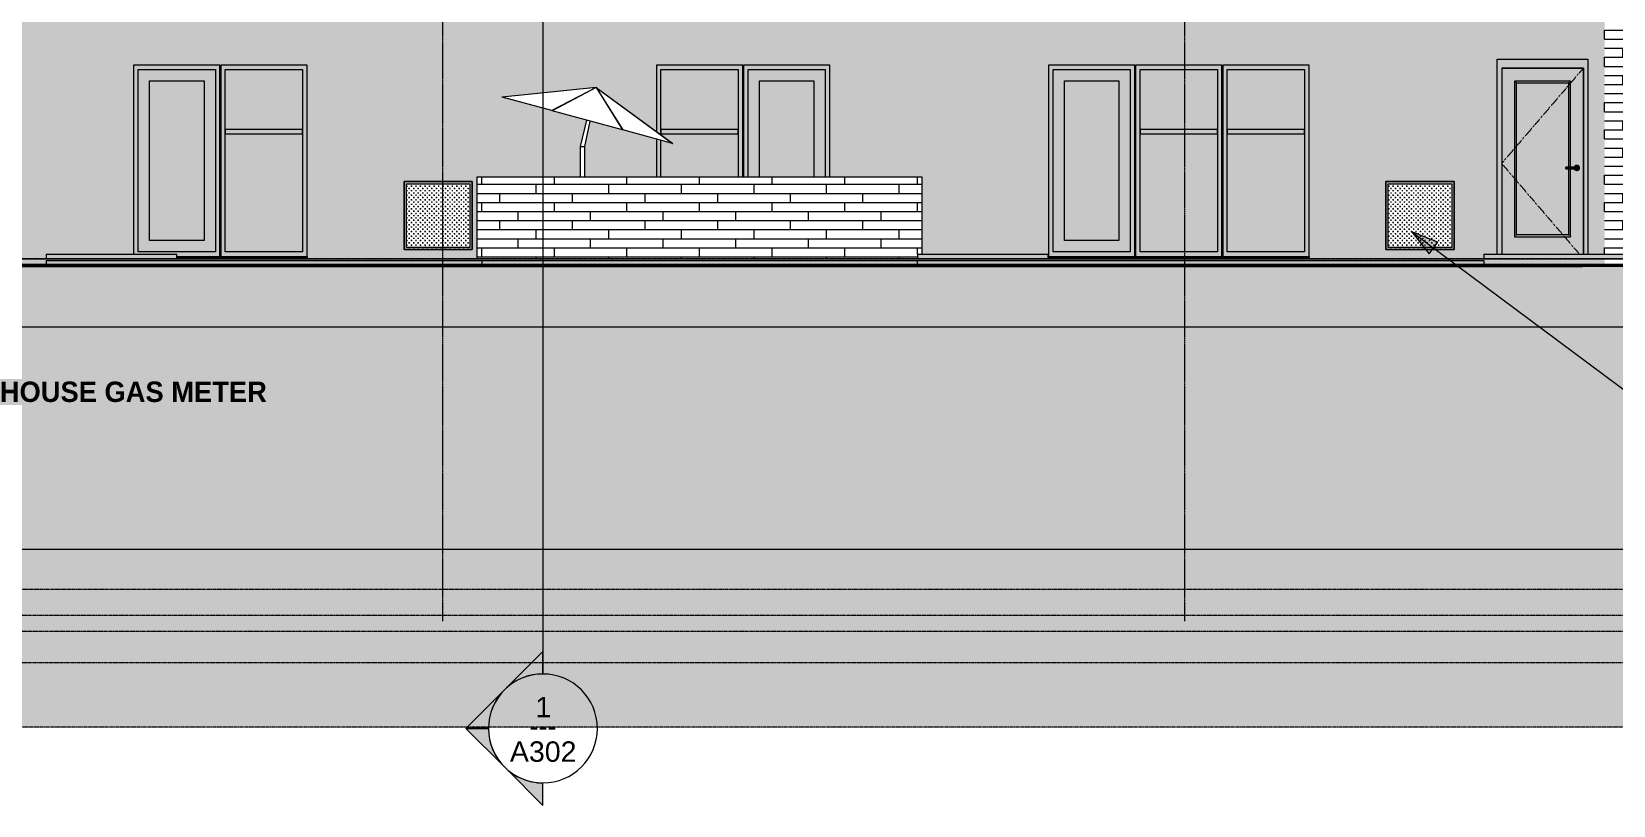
# Model space of a CAD drawing. Header units: inches. Extents: x -4179 to 1631, y -360 to 585.
# Drawn here: x -3335 to -2638, y -241 to 100 of the extents above; entities that cross this region are included whole.
import ezdxf

# ---------------------------------------------------------------- set-up
doc = ezdxf.new("R2010")
doc.units = ezdxf.units.IN
doc.header["$MEASUREMENT"] = 0
for name, pattern in [('Aligning Line 1_8_', [0.25, 0.125, -0.125]), ('Dash 1_16_', [0.125, 0.0625, -0.0625]), ('Grid Line 1_2_', [0.875, 0.5, -0.125, 0.125, -0.125])]:
    doc.linetypes.add(name, pattern=pattern)
for name, color, linetype, lineweight in [('0-1', 7, 'Continuous', 5), ('A-DOOR', 31, 'Continuous', 13), ('A-DOOR-1', 31, 'Continuous', 9), ('A-DOOR-2', 31, 'Dash 1_16_', 9), ('A-DOOR-FRAM', 31, 'Continuous', 9), ('A-DOOR-FRAM-1', 31, 'Continuous', 13), ('A-DOOR-GLAZ-1', 31, 'Continuous', 13), ('A-FLOR', 192, 'Continuous', 13), ('A-FLOR-4', 192, 'Continuous', 5), ('A-FLOR-LEVL-1', 51, 'Grid Line 1_2_', 9), ('A-GLAZ', 151, 'Continuous', 13), ('A-GLAZ-1', 251, 'Continuous', 9), ('A-WALL', 113, 'Continuous', 13), ('A-WALL-PATT-1', 251, 'Continuous', 9), ('C-TOPO', 7, 'Continuous', 9), ('C-TOPO-1', 250, 'Continuous', 50), ('G-ANNO-SYMB', 111, 'Aligning Line 1_8_', 9), ('G-ANNO-SYMB-1', 254, 'Aligning Line 1_8_', 9), ('G-ANNO-SYMB-2', 147, 'Aligning Line 1_8_', 9), ('G-ANNO-SYMB-3', 111, 'Continuous', 9), ('G-ANNO-TEXT', 231, 'Continuous', 9), ('G-IMPT', 8, 'Continuous', 9), ('L-SITE', 91, 'Continuous', 9), ('S-GRID-1', 1, 'Grid Line 1_2_', 9)]:
    doc.layers.add(name, color=color, linetype=linetype, lineweight=lineweight)
doc.styles.add('Arial', font='arial.ttf', dxfattribs={"height": 9})
doc.styles.add('Century Gothic', font='ufonts.com_century-gothic.ttf', dxfattribs={"height": 9})
doc.styles.add('Century Gothic_B', font='GOTHICB.TTF', dxfattribs={"height": 9})

# ---------------------------------------------------------------- blocks, each defined once
blk = doc.blocks.new('CTR - 2nd Phase_rvt-1-BUILDING ELEVATION - WEST')
at = {"layer": 'A-FLOR-LEVL-1'}
for p, q in [((-4168.71, 0), (-1814.21, 0)), ((-4168.71, -30), (-1814.21, -30)), ((-4168.71, -128), (-1814.21, -128))]:
    blk.add_line(p, q, dxfattribs=at)
at = {"layer": 'G-ANNO-SYMB-1'}
blk.add_line((-1910.9, -164.42), (-4072, -164.42), dxfattribs=at)
blk = doc.blocks.new('CTR  - Topography_rvt-1-BUILDING ELEVATION - WEST')
at = {"layer": 'C-TOPO'}
h = blk.add_hatch(dxfattribs=at)
h.set_pattern_fill('FP_6', color=256, style=0, pattern_type=2)
h.set_pattern_definition([(0, (-2936.56, 0), (24, 24), [24, -24]), (0, (-2936.56, 9), (24, 24), [24, -24]), (0, (-2936.56, 18), (24, 24), [24, -24]), (90, (-2933.56, 21), (-24, 24), [24, -24]), (90, (-2924.56, 21), (-24, 24), [24, -24]), (90, (-2915.56, 21), (-24, 24), [24, -24])])
h.paths.add_polyline_path([(-2594.4, -206.57), (-1910.9, -206.57), (-1910.9, -1.03), (-1969.99, -1.08), (-2012.2, -0.84), (-2067.07, -0.88), (-2096.62, -1.49), (-2586.24, -2.92), (-2642.24, -2.96), (-2653.78, -3), (-3639.93, -3), (-3847.12, -22.5), (-3898.72, -18.12), (-3985.01, -4.1), (-3985.01, -206.57), (-2605.28, -206.57)], flags=0)
for p, q in [((-2835.44, -3), (-3488.86, -3)), ((-2785.2, -3), (-2835.44, -3)), ((-2785.2, -3), (-2762.79, -3)), ((-2713.83, -3), (-2762.79, -3)), ((-2694.92, -3), (-2713.83, -3)), ((-2694.92, -3), (-2652, -3)), ((-2687.77, -3), (-2618.72, -2.72)), ((-2652, -3), (-2633.85, -2.92)), ((-2651.32, -3), (-2652, -3))]:
    blk.add_line(p, q, dxfattribs=at)
at = {"layer": 'C-TOPO-1'}
for p, q in [((-2835.44, -3), (-3488.86, -3)), ((-2785.2, -3), (-2835.44, -3)), ((-2762.79, -3), (-2785.2, -3)), ((-2713.83, -3), (-2762.79, -3)), ((-2694.92, -3), (-2713.83, -3)), ((-2652, -3), (-2694.92, -3)), ((-2633.85, -2.92), (-2652, -3))]:
    blk.add_line(p, q, dxfattribs=at)
blk = doc.blocks.new('CTR - 1st Phase - Common Walls_rvt-1-BUILDING ELEVATION - WEST')
at = {"layer": 'A-FLOR-LEVL-1'}
for p, q in [((-4168.71, 0), (-1814.21, 0)), ((-4168.71, -30), (-1814.21, -30)), ((-4168.71, -128), (-1814.21, -128))]:
    blk.add_line(p, q, dxfattribs=at)
at = {"layer": 'G-ANNO-SYMB-2'}
for p, q in [((-1910.9, 0), (-4072, 0)), ((-1910.96, -145.84), (-4071.96, -145.84)), ((-1910.9, -164.42), (-4072, -164.42))]:
    blk.add_line(p, q, dxfattribs=at)
blk = doc.blocks.new('CTR - 1st Phase -Stairs _ Elevators_rvt-1-BUILDING ELEVATION - WEST')
at = {"layer": 'A-FLOR-LEVL-1'}
for p, q in [((-4168.71, 0), (-1814.21, 0)), ((-4168.71, -30), (-1814.21, -30)), ((-4168.71, -128), (-1814.21, -128))]:
    blk.add_line(p, q, dxfattribs=at)
at = {"layer": 'G-ANNO-SYMB-2'}
blk.add_line((-1910.96, -206.49), (-4071.96, -206.49), dxfattribs=at)
blk = doc.blocks.new('Outdoor Table01 - 02ZUTB01_dwg-1294291-BUILDING ELEVATION - WEST')
at = {"layer": 'G-IMPT'}
for p, q in [((-3086.64, 75.5), (-3128.21, 71.29)), ((-3086.64, 75.5), (-3128.21, 71.29)), ((-3086.64, 75.5), (-3128.1, 71.26)), ((-3106.27, 65.31), (-3128.1, 71.26)), ((-3086.64, 75.5), (-3106.27, 65.31)), ((-3086.64, 75.5), (-3106.02, 65.24)), ((-3086.64, 75.5), (-3075.15, 56.82)), ((-3086.64, 75.5), (-3052.96, 50.77)), ((-3086.64, 75.5), (-3052.96, 50.77)), ((-3086.64, 75.5), (-3053.06, 50.8)), ((-3086.64, 75.5), (-3074.89, 56.75)), ((-3075.15, 56.82), (-3106.02, 65.24)), ((-3093.64, 49.5), (-3090.85, 61.1)), ((-3091.64, 49.5), (-3089.4, 60.7)), ((-3053.06, 50.8), (-3074.89, 56.75)), ((-3093.64, 36), (-3093.64, 49.5)), ((-3093.64, 49.5), (-3091.64, 49.5)), ((-3091.64, 36), (-3091.64, 49.5))]:
    blk.add_line(p, q, dxfattribs=at)
blk = doc.blocks.new('Outdoor Table01 - Outdoor Table01-1294297-BUILDING ELEVATION - WEST')
blk.add_blockref('Outdoor Table01 - 02ZUTB01_dwg-1294291-BUILDING ELEVATION - WEST', (0, 0))
blk = doc.blocks.new('Door-Passage-Single-Full_Lite - 1-1770590-BUILDING ELEVATION - WEST')
at = {"layer": 'A-DOOR'}
h = blk.add_hatch(color=256, dxfattribs=at)
h.paths.add_polyline_path([(-2687.62, 2), (-2651.62, 2), (-2651.62, 84), (-2687.62, 84), (-2687.62, 22.67)], flags=0)
h.paths.add_polyline_path([(-2681.94, 9.69), (-2681.9, 78.31), (-2657.31, 78.28), (-2657.31, 40.39), (-2655.58, 40.39), (-2655.5, 40.59), (-2655.31, 40.84), (-2655.07, 41.02), (-2654.78, 41.14), (-2654.48, 41.18), (-2654.17, 41.14), (-2653.78, 40.94), (-2653.64, 40.84), (-2653.46, 40.59), (-2653.34, 40.31), (-2653.3, 40), (-2653.34, 39.69), (-2653.46, 39.41), (-2653.78, 39.06), (-2653.89, 38.98), (-2654.17, 38.86), (-2654.48, 38.82), (-2654.78, 38.86), (-2655.07, 38.98), (-2655.31, 39.16), (-2655.5, 39.41), (-2655.61, 39.61), (-2657.31, 39.61), (-2657.35, 9.69), (-2681.94, 9.69)], flags=0)
for points in [[(-2681.94, 9.69), (-2681.86, 9.76), (-2681.9, 78.28), (-2681.94, 78.26), (-2681.94, 9.69)], [(-2657.39, 78.24), (-2657.37, 78.31), (-2681.9, 78.28), (-2681.86, 78.24), (-2657.62, 78.24)], [(-2681.77, 9.76), (-2657.39, 9.76), (-2657.39, 39.61), (-2657.9, 39.61), (-2657.9, 10.28), (-2681.35, 10.28), (-2681.35, 77.72), (-2657.9, 77.72), (-2657.9, 40.39), (-2657.39, 40.39), (-2657.39, 78.24), (-2681.86, 78.24), (-2681.86, 9.76)], [(-2681.15, 77.53), (-2658.07, 77.55), (-2657.95, 77.72), (-2681.35, 77.72), (-2681.16, 77.53)], [(-2681.35, 10.28), (-2681.15, 10.47), (-2681.18, 77.55), (-2681.35, 77.67), (-2681.35, 10.31)], [(-2657.62, 40), (-2655.17, 40), (-2655.18, 40.39), (-2659.3, 40.38), (-2659.3, 40), (-2657.9, 40)], [(-2659.3, 39.61), (-2655.17, 39.62), (-2655.19, 40), (-2659.3, 40), (-2659.3, 39.62)], [(-2681.94, 9.69), (-2657.35, 9.72), (-2657.39, 9.76), (-2681.9, 9.72), (-2681.94, 9.69)], [(-2657.9, 10.28), (-2658.1, 10.47), (-2681.18, 10.45), (-2681.3, 10.28), (-2657.95, 10.28)]]:
    blk.add_hatch(color=256, dxfattribs=at).paths.add_polyline_path(points, flags=0)
h = blk.add_hatch(color=256, dxfattribs=at)
h.paths.add_polyline_path([(-2657.9, 10.28), (-2657.93, 39.61), (-2658.1, 39.61), (-2658.07, 10.45), (-2657.95, 10.33)], flags=0)
h.paths.add_polyline_path([(-2658.06, 40.39), (-2657.9, 40.39), (-2657.9, 77.72), (-2658.1, 77.53), (-2658.07, 40.39)], flags=0)
h = blk.add_hatch(color=256, dxfattribs=at)
h.paths.add_polyline_path([(-2657.31, 9.69), (-2657.35, 39.61), (-2657.39, 39.61), (-2657.35, 9.72), (-2657.31, 9.69)], flags=0)
h.paths.add_polyline_path([(-2657.34, 40.39), (-2657.31, 40.39), (-2657.35, 78.28), (-2657.39, 78.24), (-2657.35, 40.39)], flags=0)
h = blk.add_hatch(color=256, dxfattribs=at)
h.paths.add_polyline_path([(-2654.48, 38.82), (-2654.17, 38.86), (-2653.78, 39.06), (-2653.64, 39.16), (-2653.46, 39.41), (-2653.34, 39.69), (-2653.3, 40), (-2653.34, 40.31), (-2653.46, 40.59), (-2653.78, 40.94), (-2653.89, 41.02), (-2654.17, 41.14), (-2654.48, 41.18), (-2654.78, 41.14), (-2655.11, 40.99), (-2655.31, 40.84), (-2655.5, 40.59), (-2655.57, 40.39), (-2655.1, 40.38), (-2654.83, 40.38), (-2654.48, 40.36), (-2654.28, 40.26), (-2654.23, 40.18), (-2654.24, 39.8), (-2654.41, 39.65), (-2654.59, 39.61), (-2654.92, 39.65), (-2655.36, 39.61), (-2655.58, 39.61), (-2655.5, 39.41), (-2655.26, 39.13), (-2655.07, 38.98), (-2654.78, 38.86)], flags=0)
h.paths.add_polyline_path([(-2655.17, 39.8), (-2655.11, 40), (-2655.17, 40.1), (-2655.17, 39.86)], flags=0)
h = blk.add_hatch(color=256, dxfattribs=at)
h.paths.add_polyline_path([(-2654.8, 40), (-2654.22, 40.02), (-2654.28, 40.26), (-2654.41, 40.35), (-2654.59, 40.39), (-2654.92, 40.35), (-2655.12, 40.34), (-2654.81, 40.01)], flags=0)
h.paths.add_polyline_path([(-2654.8, 40), (-2655.17, 40.34), (-2655.14, 40.1), (-2655.11, 40), (-2654.89, 40)], flags=0)
h = blk.add_hatch(color=256, dxfattribs=at)
h.paths.add_polyline_path([(-2655.17, 39.61), (-2654.83, 39.62), (-2654.48, 39.64), (-2654.28, 39.74), (-2654.23, 39.86), (-2654.25, 40), (-2654.81, 39.99), (-2655.16, 39.62)], flags=0)
h.paths.add_polyline_path([(-2655.17, 39.62), (-2654.8, 40), (-2655.11, 40), (-2655.17, 39.66)], flags=0)
at = {"layer": 'A-DOOR-FRAM-1'}
blk.add_hatch(color=256, dxfattribs=at).paths.add_polyline_path([(-2689.62, 2), (-2687.62, 2), (-2687.62, 84), (-2651.62, 84), (-2651.62, 2), (-2649.62, 2), (-2649.62, 88), (-2689.62, 88), (-2689.62, 4)], flags=0)
at = {"layer": 'A-DOOR-GLAZ-1'}
blk.add_hatch(color=256, dxfattribs=at).paths.add_polyline_path([(-2662.22, 10.47), (-2658.1, 10.47), (-2658.1, 39.61), (-2659.3, 39.62), (-2659.3, 40.39), (-2658.1, 40.39), (-2658.1, 77.53), (-2681.15, 77.53), (-2681.15, 10.47), (-2670.66, 10.47)], flags=0)
at = {"layer": 'A-DOOR'}
for p, q in [((-2681.94, 78.31), (-2681.94, 9.69)), ((-2657.31, 78.31), (-2681.94, 78.31)), ((-2681.15, 10.47), (-2681.15, 77.53)), ((-2681.15, 77.53), (-2658.1, 77.53)), ((-2658.1, 77.53), (-2658.1, 40.39)), ((-2657.31, 40.38), (-2657.31, 78.31)), ((-2658.1, 39.61), (-2658.1, 10.47)), ((-2657.31, 9.69), (-2657.31, 39.62)), ((-2681.94, 9.69), (-2657.31, 9.69)), ((-2658.1, 10.47), (-2681.15, 10.47))]:
    blk.add_line(p, q, dxfattribs=at)
for points, knots in [([(-2681.86, 78.24), (-2681.87, 78.24), (-2681.88, 78.25), (-2681.89, 78.27), (-2681.9, 78.27), (-2681.9, 78.28), (-2681.91, 78.29), (-2681.92, 78.29), (-2681.92, 78.3), (-2681.93, 78.3), (-2681.93, 78.31), (-2681.94, 78.31), (-2681.94, 78.31), (-2681.94, 78.31)], [0, 0, 0, 0, 0.166667, 0.25, 0.333333, 0.375, 0.416667, 0.5, 0.583333, 0.666667, 0.75, 0.833333, 1, 1, 1, 1]), ([(-2681.15, 77.53), (-2681.15, 77.53), (-2681.16, 77.53), (-2681.17, 77.54), (-2681.18, 77.55), (-2681.19, 77.57), (-2681.2, 77.58), (-2681.21, 77.59), (-2681.23, 77.6), (-2681.25, 77.62), (-2681.26, 77.64), (-2681.28, 77.65), (-2681.31, 77.68), (-2681.33, 77.71), (-2681.35, 77.72)], [0, 0, 0, 0, 0.166667, 0.25, 0.333333, 0.416667, 0.458333, 0.5, 0.583333, 0.666667, 0.708333, 0.75, 0.833333, 1, 1, 1, 1]), ([(-2657.9, 77.72), (-2657.92, 77.71), (-2657.94, 77.68), (-2657.98, 77.65), (-2658, 77.63), (-2658.01, 77.61), (-2658.02, 77.6), (-2658.04, 77.59), (-2658.05, 77.58), (-2658.06, 77.57), (-2658.07, 77.55), (-2658.08, 77.54), (-2658.09, 77.53), (-2658.1, 77.53), (-2658.1, 77.53)], [-1, -1, -1, -1, -0.833333, -0.75, -0.666667, -0.625, -0.583333, -0.5, -0.458333, -0.416667, -0.333333, -0.25, -0.166667, 0, 0, 0, 0]), ([(-2657.31, 78.31), (-2657.31, 78.31), (-2657.31, 78.31), (-2657.32, 78.31), (-2657.32, 78.3), (-2657.33, 78.3), (-2657.33, 78.29), (-2657.34, 78.29), (-2657.34, 78.28), (-2657.35, 78.27), (-2657.36, 78.27), (-2657.37, 78.25), (-2657.38, 78.24), (-2657.39, 78.24)], [-1, -1, -1, -1, -0.833333, -0.75, -0.666667, -0.583333, -0.5, -0.416667, -0.375, -0.333333, -0.25, -0.166667, 0, 0, 0, 0]), ([(-2681.86, 9.76), (-2681.87, 9.76), (-2681.88, 9.75), (-2681.89, 9.73), (-2681.9, 9.73), (-2681.9, 9.72), (-2681.91, 9.71), (-2681.92, 9.71), (-2681.92, 9.7), (-2681.93, 9.7), (-2681.93, 9.69), (-2681.94, 9.69), (-2681.94, 9.69), (-2681.94, 9.69)], [0, 0, 0, 0, 0.166667, 0.25, 0.333333, 0.375, 0.416667, 0.5, 0.583333, 0.666667, 0.75, 0.833333, 1, 1, 1, 1]), ([(-2681.15, 10.47), (-2681.15, 10.47), (-2681.16, 10.47), (-2681.17, 10.46), (-2681.18, 10.45), (-2681.19, 10.43), (-2681.2, 10.42), (-2681.21, 10.41), (-2681.23, 10.4), (-2681.25, 10.38), (-2681.26, 10.36), (-2681.28, 10.35), (-2681.31, 10.32), (-2681.33, 10.29), (-2681.35, 10.28)], [0, 0, 0, 0, 0.166667, 0.25, 0.333333, 0.416667, 0.458333, 0.5, 0.583333, 0.666667, 0.708333, 0.75, 0.833333, 1, 1, 1, 1]), ([(-2658.1, 10.47), (-2658.1, 10.47), (-2658.09, 10.47), (-2658.08, 10.46), (-2658.07, 10.45), (-2658.06, 10.43), (-2658.05, 10.42), (-2658.04, 10.41), (-2658.02, 10.4), (-2658, 10.38), (-2657.99, 10.36), (-2657.97, 10.35), (-2657.94, 10.32), (-2657.92, 10.29), (-2657.9, 10.28)], [0, 0, 0, 0, 0.166667, 0.25, 0.333333, 0.416667, 0.458333, 0.5, 0.583333, 0.666667, 0.708333, 0.75, 0.833333, 1, 1, 1, 1]), ([(-2657.39, 9.76), (-2657.38, 9.76), (-2657.37, 9.75), (-2657.36, 9.73), (-2657.35, 9.73), (-2657.34, 9.72), (-2657.34, 9.71), (-2657.33, 9.71), (-2657.33, 9.7), (-2657.32, 9.7), (-2657.32, 9.69), (-2657.31, 9.69), (-2657.31, 9.69), (-2657.31, 9.69)], [0, 0, 0, 0, 0.166667, 0.25, 0.333333, 0.375, 0.416667, 0.5, 0.583333, 0.666667, 0.75, 0.833333, 1, 1, 1, 1])]:
    blk.add_open_spline(points, degree=3, knots=knots, dxfattribs=at)
at = {"layer": 'A-DOOR-1'}
for p, q in [((-2651.62, 84), (-2687.62, 84)), ((-2687.62, 84), (-2687.62, 2)), ((-2651.62, 2), (-2651.62, 84)), ((-2655.17, 40.39), (-2659.3, 40.39)), ((-2659.3, 40), (-2659.3, 40.39)), ((-2659.3, 39.61), (-2659.3, 40)), ((-2659.3, 39.61), (-2655.17, 39.61))]:
    blk.add_line(p, q, dxfattribs=at)
at = {"layer": 'A-DOOR-1', "flags": 128}
for points in [[(-2654.58, 40.39), (-2654.58, 40.39), (-2654.58, 40.39), (-2654.58, 40.39), (-2654.59, 40.39), (-2654.59, 40.39), (-2654.59, 40.39), (-2654.6, 40.39), (-2654.61, 40.39), (-2654.62, 40.39), (-2654.62, 40.39), (-2654.63, 40.39), (-2654.64, 40.39), (-2654.66, 40.39), (-2654.67, 40.39), (-2654.68, 40.39), (-2654.69, 40.39), (-2654.71, 40.39), (-2654.72, 40.39), (-2654.74, 40.39), (-2654.76, 40.39), (-2654.77, 40.39), (-2654.79, 40.39), (-2654.81, 40.39), (-2654.83, 40.39), (-2654.85, 40.39), (-2654.87, 40.39), (-2654.89, 40.39), (-2654.91, 40.39), (-2654.93, 40.39), (-2654.95, 40.39), (-2654.98, 40.39), (-2655, 40.39), (-2655.02, 40.39), (-2655.04, 40.39), (-2655.07, 40.39), (-2655.09, 40.39), (-2655.11, 40.39), (-2655.14, 40.39), (-2655.16, 40.39), (-2655.17, 40.39)], [(-2655.17, 39.61), (-2655.14, 39.61), (-2655.12, 39.61), (-2655.1, 39.61), (-2655.07, 39.61), (-2655.05, 39.61), (-2655.03, 39.61), (-2655, 39.61), (-2654.98, 39.61), (-2654.96, 39.61), (-2654.94, 39.61), (-2654.92, 39.61), (-2654.9, 39.61), (-2654.87, 39.61), (-2654.85, 39.61), (-2654.83, 39.61), (-2654.82, 39.61), (-2654.8, 39.61), (-2654.78, 39.61), (-2654.76, 39.61), (-2654.74, 39.61), (-2654.73, 39.61), (-2654.71, 39.61), (-2654.7, 39.61), (-2654.68, 39.61), (-2654.67, 39.61), (-2654.66, 39.61), (-2654.65, 39.61), (-2654.64, 39.61), (-2654.63, 39.61), (-2654.62, 39.61), (-2654.61, 39.61), (-2654.6, 39.61), (-2654.6, 39.61), (-2654.59, 39.61), (-2654.59, 39.61), (-2654.58, 39.61), (-2654.58, 39.61), (-2654.58, 39.61), (-2654.58, 39.61)]]:
    blk.add_lwpolyline(points, dxfattribs=at)
at = {"layer": 'A-DOOR-1'}
for centre, radius, start, end in [((-2654.48, 40), 1.18, 360, 160.36566), ((-2654.48, 40), 1.18, 199.56325, 360), ((-2654.58, 40), 0.394, 75, 90), ((-2654.58, 40), 0.394, 270, 285), ((-2654.58, 40), 0.394, 0, 30), ((-2654.58, 40), 0.394, 330, 0)]:
    blk.add_arc(centre, radius, start, end, dxfattribs=at)
at = {"layer": 'A-DOOR-2'}
for p, q in [((-2651.62, 84), (-2687.62, 42)), ((-2687.62, 42), (-2653.34, 2))]:
    blk.add_line(p, q, dxfattribs=at)
at = {"layer": 'A-DOOR-FRAM'}
for p, q in [((-2687.62, 84), (-2687.62, 2)), ((-2687.62, 84), (-2651.62, 84)), ((-2651.62, 84), (-2651.62, 2))]:
    blk.add_line(p, q, dxfattribs=at)
blk = doc.blocks.new('_THE_ WINDOW _ DOOR - Door - 1st Floor-2113385-BUILDING ELEVATION - WEST')
at = {"layer": 'A-GLAZ'}
h = blk.add_hatch(color=256, dxfattribs=at)
h.paths.add_polyline_path([(-3254.51, 1), (-3252.51, 1), (-3252.51, 85.37), (-3290.54, 85.37), (-3290.51, 2), (-3271.52, 2), (-3271.52, 1), (-3259.51, 1)], flags=0)
h.paths.add_polyline_path([(-3288.54, 3), (-3288.54, 83.37), (-3254.51, 83.37), (-3254.51, 3), (-3287.11, 3)], flags=0)
h = blk.add_hatch(color=256, dxfattribs=at)
h.paths.add_polyline_path([(-3261.59, 3), (-3254.51, 3), (-3254.51, 83.37), (-3288.54, 83.37), (-3288.54, 3), (-3262.8, 3)], flags=0)
h.paths.add_polyline_path([(-3259.51, 8), (-3283.54, 8), (-3283.54, 78.37), (-3259.51, 78.37), (-3259.51, 22.67)], flags=0)
for points in [[(-3261.59, 8), (-3259.51, 8), (-3259.51, 78.37), (-3283.54, 78.37), (-3283.54, 8)], [(-3261.59, 0.5), (-3252.51, 0.5), (-3252.51, 1), (-3271.52, 0.98), (-3271.52, 0.5)]]:
    blk.add_hatch(color=256, dxfattribs=at).paths.add_polyline_path(points, flags=0)
for p, q in [((-3252.51, 85.37), (-3290.54, 85.37)), ((-3290.54, 85.37), (-3290.54, 2)), ((-3252.51, 1), (-3252.51, 85.37)), ((-3288.54, 3), (-3288.54, 83.37)), ((-3288.54, 83.37), (-3254.51, 83.37)), ((-3283.54, 8), (-3283.54, 78.37)), ((-3283.54, 78.37), (-3259.51, 78.37)), ((-3259.51, 78.37), (-3259.51, 8)), ((-3254.51, 83.37), (-3254.51, 3)), ((-3259.51, 8), (-3283.54, 8)), ((-3254.51, 3), (-3288.54, 3)), ((-3271.52, 1), (-3252.51, 1)), ((-3271.52, 0.5), (-3252.51, 0.5)), ((-3252.51, 0.5), (-3252.51, 1))]:
    blk.add_line(p, q, dxfattribs=at)
blk = doc.blocks.new('_THE_ WINDOW _ DOOR - Door - 1st Floor-2113397-BUILDING ELEVATION - WEST')
at = {"layer": 'A-GLAZ'}
for points in [[(-3019.74, 36), (-3019.74, 83.37), (-2985.71, 83.37), (-2985.71, 36), (-2983.71, 36), (-2983.71, 85.37), (-3021.74, 85.37), (-3021.74, 36), (-3020.89, 36)], [(-2990.71, 36), (-2985.71, 36), (-2985.71, 83.37), (-3019.74, 83.37), (-3019.74, 36), (-3014.74, 36), (-3014.74, 78.37), (-2990.71, 78.37), (-2990.71, 68.52)], [(-2990.71, 36), (-2990.71, 78.37), (-3014.74, 78.37), (-3014.74, 36), (-2991.45, 36)]]:
    blk.add_hatch(color=256, dxfattribs=at).paths.add_polyline_path(points, flags=0)
for p, q in [((-3021.74, 85.37), (-3021.74, 36)), ((-2983.71, 85.37), (-3021.74, 85.37)), ((-2983.71, 36), (-2983.71, 85.37)), ((-3019.74, 83.37), (-2985.71, 83.37)), ((-3019.74, 36), (-3019.74, 83.37)), ((-3014.74, 78.37), (-2990.71, 78.37)), ((-3014.74, 36), (-3014.74, 78.37)), ((-2990.71, 78.37), (-2990.71, 36)), ((-2985.71, 83.37), (-2985.71, 36))]:
    blk.add_line(p, q, dxfattribs=at)
blk = doc.blocks.new('_THE_ WINDOW _ DOOR - Window - 1st Floor-V3-BUILDING ELEVATION - WEST')
at = {"layer": 'A-GLAZ'}
h = blk.add_hatch(color=256, dxfattribs=at)
h.paths.add_polyline_path([(-3022.96, 36), (-3022.11, 36), (-3022.11, 85.37), (-3060.14, 85.37), (-3060.14, 56), (-3058.14, 54.53), (-3058.14, 83.37), (-3024.11, 83.37), (-3024.11, 36)], flags=0)
h.paths.add_polyline_path([(-3059.29, 36), (-3058.14, 36), (-3058.14, 52.18), (-3060.14, 52.72), (-3060.14, 36)], flags=0)
h = blk.add_hatch(color=256, dxfattribs=at)
h.paths.add_polyline_path([(-3053.06, 36), (-3024.11, 36), (-3024.11, 55), (-3058.14, 55), (-3058.14, 54.53), (-3053.06, 50.8), (-3058.14, 52.18), (-3058.14, 36)], flags=0)
h.paths.add_polyline_path([(-3053.06, 57), (-3024.11, 57), (-3024.11, 83.37), (-3058.14, 83.37), (-3058.14, 57)], flags=0)
blk.add_hatch(color=256, dxfattribs=at).paths.add_polyline_path([(-3024.11, 55), (-3024.11, 57), (-3058.14, 57), (-3058.14, 55), (-3052.49, 55)], flags=0)
for p, q in [((-3060.14, 85.37), (-3060.14, 56)), ((-3022.11, 85.37), (-3060.14, 85.37)), ((-3022.11, 36), (-3022.11, 85.37)), ((-3058.14, 83.37), (-3024.11, 83.37)), ((-3058.14, 54.53), (-3058.14, 83.37)), ((-3024.11, 83.37), (-3024.11, 36)), ((-3024.11, 57), (-3058.14, 57)), ((-3058.14, 57), (-3058.14, 55)), ((-3024.11, 55), (-3024.11, 57)), ((-3060.14, 52.72), (-3060.14, 36)), ((-3058.14, 55), (-3024.11, 55)), ((-3058.14, 36), (-3058.14, 52.18))]:
    blk.add_line(p, q, dxfattribs=at)
blk = doc.blocks.new('_THE_ WINDOW _ DOOR - Window - 1st Floor-2113384-BUILDING ELEVATION - WEST')
at = {"layer": 'A-GLAZ'}
h = blk.add_hatch(color=256, dxfattribs=at)
h.paths.add_polyline_path([(-3396.66, 1), (-3367.4, 1), (-3367.4, 85.37), (-3405.42, 85.37), (-3405.42, 1), (-3403.42, 1)], flags=0)
h.paths.add_polyline_path([(-3369.4, 3), (-3403.42, 3), (-3403.42, 83.37), (-3369.4, 83.37), (-3369.4, 22.67)], flags=0)
h = blk.add_hatch(color=256, dxfattribs=at)
h.paths.add_polyline_path([(-3396.66, 3), (-3369.4, 3), (-3369.4, 55), (-3403.42, 55), (-3403.42, 3)], flags=0)
h.paths.add_polyline_path([(-3395.77, 57), (-3369.4, 57), (-3369.4, 83.37), (-3403.42, 83.37), (-3403.42, 57), (-3396.66, 57)], flags=0)
for points in [[(-3396.66, 55), (-3369.4, 55), (-3369.4, 57), (-3403.42, 57), (-3403.42, 55)], [(-3367.4, 0.5), (-3367.4, 1), (-3405.42, 1), (-3405.42, 0.5), (-3369.4, 0.5)]]:
    blk.add_hatch(color=256, dxfattribs=at).paths.add_polyline_path(points, flags=0)
for p, q in [((-3405.42, 85.37), (-3405.42, 1)), ((-3367.4, 85.37), (-3405.42, 85.37)), ((-3367.4, 1), (-3367.4, 85.37)), ((-3403.42, 83.37), (-3369.4, 83.37)), ((-3403.42, 3), (-3403.42, 83.37)), ((-3369.4, 83.37), (-3369.4, 3)), ((-3369.4, 57), (-3403.42, 57)), ((-3403.42, 57), (-3403.42, 55)), ((-3369.4, 55), (-3369.4, 57)), ((-3403.42, 55), (-3369.4, 55)), ((-3405.42, 1), (-3367.4, 1)), ((-3405.42, 1), (-3405.42, 0.5)), ((-3405.42, 0.5), (-3367.4, 0.5)), ((-3369.4, 3), (-3403.42, 3)), ((-3367.4, 0.5), (-3367.4, 1))]:
    blk.add_line(p, q, dxfattribs=at)
blk = doc.blocks.new('_THE_ WINDOW _ DOOR - Door - 1st Floor-V17-BUILDING ELEVATION - WEST')
at = {"layer": 'A-GLAZ'}
h = blk.add_hatch(color=256, dxfattribs=at)
h.paths.add_polyline_path([(-2856.38, 1), (-2849.31, 1), (-2849.31, 85.37), (-2887.34, 85.37), (-2887.34, 1), (-2870.99, 1)], flags=0)
h.paths.add_polyline_path([(-2856.38, 3), (-2885.34, 3), (-2885.34, 83.37), (-2851.31, 83.37), (-2851.31, 3), (-2856.31, 3)], flags=0)
h = blk.add_hatch(color=256, dxfattribs=at)
h.paths.add_polyline_path([(-2859.6, 3), (-2851.31, 3), (-2851.31, 83.37), (-2885.34, 83.37), (-2885.34, 3), (-2880.34, 3)], flags=0)
h.paths.add_polyline_path([(-2880.34, 8), (-2880.34, 78.37), (-2856.31, 78.37), (-2856.31, 8), (-2856.38, 8)], flags=0)
for points in [[(-2856.38, 8), (-2856.31, 8), (-2856.31, 78.37), (-2880.34, 78.37), (-2880.34, 8)], [(-2856.38, 0.5), (-2849.31, 0.5), (-2849.31, 1), (-2887.34, 1), (-2887.34, 0.5), (-2880.34, 0.5)]]:
    blk.add_hatch(color=256, dxfattribs=at).paths.add_polyline_path(points, flags=0)
for p, q in [((-2849.31, 85.37), (-2887.34, 85.37)), ((-2887.34, 85.37), (-2887.34, 1)), ((-2849.31, 1), (-2849.31, 85.37)), ((-2885.34, 3), (-2885.34, 83.37)), ((-2885.34, 83.37), (-2851.31, 83.37)), ((-2880.34, 8), (-2880.34, 78.37)), ((-2880.34, 78.37), (-2856.31, 78.37)), ((-2856.31, 78.37), (-2856.31, 8)), ((-2851.31, 83.37), (-2851.31, 3)), ((-2856.31, 8), (-2880.34, 8)), ((-2887.34, 1), (-2849.31, 1)), ((-2887.34, 1), (-2887.34, 0.5)), ((-2887.34, 0.5), (-2849.31, 0.5)), ((-2851.31, 3), (-2885.34, 3)), ((-2849.31, 0.5), (-2849.31, 1))]:
    blk.add_line(p, q, dxfattribs=at)
blk = doc.blocks.new('_THE_ WINDOW _ DOOR - Window - 1st Floor-2113386-BUILDING ELEVATION - WEST')
at = {"layer": 'A-GLAZ'}
h = blk.add_hatch(color=256, dxfattribs=at)
h.paths.add_polyline_path([(-2848.94, 1), (-2810.91, 1), (-2810.91, 85.37), (-2848.94, 85.37), (-2848.94, 1.58)], flags=0)
h.paths.add_polyline_path([(-2846.94, 3), (-2846.94, 83.37), (-2812.91, 83.37), (-2812.91, 3), (-2822.61, 3)], flags=0)
h = blk.add_hatch(color=256, dxfattribs=at)
h.paths.add_polyline_path([(-2822.61, 3), (-2812.91, 3), (-2812.91, 55), (-2846.94, 55), (-2846.94, 3)], flags=0)
h.paths.add_polyline_path([(-2839.29, 57), (-2812.91, 57), (-2812.91, 83.37), (-2846.94, 83.37), (-2846.94, 57)], flags=0)
for points in [[(-2812.91, 55), (-2812.91, 57), (-2846.94, 57), (-2846.94, 55), (-2818.56, 55)], [(-2812.91, 0.5), (-2810.91, 0.5), (-2810.91, 1), (-2848.94, 1), (-2848.94, 0.5), (-2822.61, 0.5)]]:
    blk.add_hatch(color=256, dxfattribs=at).paths.add_polyline_path(points, flags=0)
for p, q in [((-2810.91, 85.37), (-2848.94, 85.37)), ((-2848.94, 85.37), (-2848.94, 1)), ((-2810.91, 1), (-2810.91, 85.37)), ((-2846.94, 3), (-2846.94, 83.37)), ((-2846.94, 83.37), (-2812.91, 83.37)), ((-2812.91, 83.37), (-2812.91, 3)), ((-2846.94, 57), (-2846.94, 55)), ((-2812.91, 57), (-2846.94, 57)), ((-2812.91, 55), (-2812.91, 57)), ((-2846.94, 55), (-2812.91, 55)), ((-2848.94, 1), (-2810.91, 1)), ((-2848.94, 1), (-2848.94, 0.5)), ((-2848.94, 0.5), (-2810.91, 0.5)), ((-2812.91, 3), (-2846.94, 3)), ((-2810.91, 0.5), (-2810.91, 1))]:
    blk.add_line(p, q, dxfattribs=at)
blk = doc.blocks.new('089100 - Louvers - Magic-Pak - 089100 - Louvers - Magic-Pak-2121265-BUILDING ELEVATION - WEST')
at = {"layer": 'A-GLAZ'}
h = blk.add_hatch(color=256, dxfattribs=at)
h.paths.add_polyline_path([(-3170.32, 4), (-3141.32, 4), (-3141.32, 34), (-3171.32, 34), (-3171.32, 4)], flags=0)
h.paths.add_polyline_path([(-3160.28, 5), (-3170.32, 5), (-3170.32, 33), (-3142.32, 33), (-3142.32, 5)], flags=0)
at = {"layer": 'A-GLAZ-1'}
h = blk.add_hatch(dxfattribs=at)
h.set_pattern_fill('FP_37', color=256, style=0, pattern_type=2)
h.set_pattern_definition([(0, (-3156.324, 0), (1, 1), [0.5, -1.5]), (90, (-3156.074, -0.25), (-1, 1), [0.5, -1.5])])
h.paths.add_polyline_path([(-3142.32, 5), (-3142.32, 33), (-3170.32, 33), (-3170.32, 5), (-3160.28, 5)], flags=0)
at = {"layer": 'A-GLAZ'}
for p, q in [((-3141.32, 34), (-3171.32, 34)), ((-3171.32, 34), (-3171.32, 4)), ((-3170.32, 5), (-3170.32, 33)), ((-3170.32, 33), (-3142.32, 33)), ((-3142.32, 33), (-3142.32, 5)), ((-3141.32, 4), (-3141.32, 34)), ((-3171.32, 4), (-3141.32, 4)), ((-3142.32, 5), (-3170.32, 5))]:
    blk.add_line(p, q, dxfattribs=at)
blk = doc.blocks.new('089100 - Louvers - Magic-Pak - 089100 - Louvers - Magic-Pak-V22-BUILDING ELEVATION - WEST')
at = {"layer": 'A-GLAZ'}
h = blk.add_hatch(color=256, dxfattribs=at)
h.paths.add_polyline_path([(-2708.62, 4), (-2708.62, 34), (-2738.62, 34), (-2738.62, 4), (-2709.62, 4)], flags=0)
h.paths.add_polyline_path([(-2709.62, 5), (-2737.62, 5), (-2737.62, 33), (-2709.62, 33), (-2709.62, 22.67)], flags=0)
at = {"layer": 'A-GLAZ-1'}
h = blk.add_hatch(dxfattribs=at)
h.set_pattern_fill('FP_38', color=256, style=0, pattern_type=2)
h.set_pattern_definition([(0, (-2723.625, 0), (1, 1), [0.5, -1.5]), (90, (-2723.375, -0.25), (-1, 1), [0.5, -1.5])])
h.paths.add_polyline_path([(-2721.31, 5), (-2709.62, 5), (-2709.62, 33), (-2737.62, 33), (-2737.62, 5)], flags=0)
at = {"layer": 'A-GLAZ'}
for p, q in [((-2738.62, 34), (-2738.62, 4)), ((-2708.62, 34), (-2738.62, 34)), ((-2737.62, 33), (-2709.62, 33)), ((-2737.62, 5), (-2737.62, 33)), ((-2709.62, 33), (-2709.62, 5)), ((-2708.62, 4), (-2708.62, 34)), ((-2738.62, 4), (-2708.62, 4)), ((-2709.62, 5), (-2737.62, 5))]:
    blk.add_line(p, q, dxfattribs=at)
blk = doc.blocks.new('Section - Section Head - Filled-22785-BUILDING ELEVATION - WEST')
at = {"layer": 'G-ANNO-SYMB-3'}
h = blk.add_hatch(color=256, dxfattribs=at)
edge = h.paths.add_edge_path(flags=0)
edge.add_line((-2563.93, -42.87), (-2547.82, -26.77))
edge.add_line((-2547.82, -26.77), (-2547.82, -36.68))
edge.add_arc((-2547.82, -60.71), 24.03, 90, 132.0784)
h = blk.add_hatch(color=256, dxfattribs=at)
edge = h.paths.add_edge_path(flags=0)
edge.add_arc((-2547.82, -60.71), 24, 135, 180)
edge.add_line((-2571.82, -60.71), (-2581.76, -60.71))
edge.add_line((-2581.76, -60.71), (-2564.79, -43.74))
h = blk.add_hatch(color=256, dxfattribs=at)
edge = h.paths.add_edge_path(flags=0)
edge.add_line((-2564.79, -77.68), (-2581.76, -60.71))
edge.add_line((-2581.76, -60.71), (-2571.82, -60.71))
edge.add_arc((-2547.82, -60.71), 24, 180, 225)
h = blk.add_hatch(color=256, dxfattribs=at)
edge = h.paths.add_edge_path(flags=0)
edge.add_arc((-2547.82, -60.71), 24.03, 227.9216, 270)
edge.add_line((-2547.82, -84.74), (-2547.82, -94.65))
edge.add_line((-2547.82, -94.65), (-2563.93, -78.54))
for p, q in [((-2547.82, -26.77), (-2563.93, -42.87)), ((-2547.82, -36.68), (-2547.82, -26.77)), ((-2564.79, -43.74), (-2581.76, -60.71)), ((-2571.82, -60.71), (-2581.76, -60.71)), ((-2581.76, -60.71), (-2564.79, -77.68)), ((-2581.76, -60.71), (-2571.82, -60.71)), ((-2563.93, -78.54), (-2547.82, -94.65)), ((-2547.82, -94.65), (-2547.82, -84.74))]:
    blk.add_line(p, q, dxfattribs=at)
for centre, radius, start, end in [((-2547.82, -60.74), 24, 90, 270), ((-2547.82, -60.71), 24.03, 90, 132.0784), ((-2547.82, -60.74), 24, 270, 90), ((-2547.82, -60.71), 24, 135, 180), ((-2547.82, -60.71), 24, 180, 225), ((-2547.82, -60.71), 24.03, 227.9216, 270)]:
    blk.add_arc(centre, radius, start, end, dxfattribs=at)

msp = doc.modelspace()

# ---------------------------------------------------------------- hatches: boundary and pattern name
at = {"layer": 'A-FLOR-4'}
for points in [[(-3329.1237, 0), (-3271.5237, 0), (-3271.5237, 2), (-3329.1237, 2), (-3329.1237, 0.1534)], [(-2945.1237, 0), (-2887.5237, 0), (-2887.5237, 2), (-2945.1237, 2), (-2945.1237, 1)], [(-3160.2847, -3), (-3137.1237, -3), (-3137.1237, -0.75), (-3329.1237, -0.75), (-3329.121, -3), (-3194.052, -3)], [(-2945.1237, -3), (-2945.1237, -0.75), (-3137.1237, -0.75), (-3137.1237, -3), (-2957.6812, -3)], [(-2695.5237, -3), (-2695.5237, -0.75), (-2945.1237, -0.75), (-2945.1237, -3), (-2695.985, -3)]]:
    msp.add_hatch(color=256, dxfattribs=at).paths.add_polyline_path(points, flags=0)
h = msp.add_hatch(color=256, dxfattribs=at)
h.paths.add_polyline_path([(-2620.0087, 0), (-2618.7237, 0), (-2618.7237, 2), (-2695.5237, 2), (-2695.5237, 0), (-2626.1084, 0)], flags=0)
h.paths.add_polyline_path([(-2451.1725, 0), (-2442.5987, 0), (-2442.5987, 2), (-2501.4737, 2), (-2501.4737, 0), (-2465.1237, 0)], flags=0)
h.paths.add_polyline_path([(-2504.4737, 0), (-2504.4737, 2), (-2569.4737, 2), (-2569.4737, 0), (-2518.707, 0)], flags=0)
h.paths.add_polyline_path([(-2572.4737, 0), (-2572.4737, 2), (-2614.4737, 2), (-2614.4737, 0), (-2586.2415, 0)], flags=0)
at = {"layer": 'A-WALL-PATT-1'}
h = msp.add_hatch(dxfattribs=at)
h.set_pattern_fill('FP_42', color=256, style=0, pattern_type=2)
h.set_pattern_definition([(0, (-2642.236, 0.8), (0, 4), []), (90, (-2642.236, 0.8), (-8, 8), [4, -28]), (90, (-2626.236, 4.8), (-8, 8), [4, -28])])
h.paths.add_polyline_path([(-2642.2362, -2.8176), (-2618.7237, -2.7234), (-2618.7237, 0), (-2642.2362, 0), (-2642.2362, -2.7234)], flags=0)
h.paths.add_polyline_path([(-2618.7237, 2), (-2618.7237, 85.375), (-2522.7237, 85.375), (-2522.7237, 230), (-2637.9237, 230), (-2637.9237, 109.75), (-2638.6737, 109.75), (-2638.6737, 108.375), (-2642.2362, 108.375), (-2642.2362, 2), (-2620.0087, 2)], flags=0)
h = msp.add_hatch(dxfattribs=at)
h.set_pattern_fill('FP_9', color=256, style=0, pattern_type=2)
h.set_pattern_definition([(0, (-3826.511, -29.2), (0, 4), []), (90, (-3826.511, -29.2), (-8, 8), [4, -28]), (90, (-3810.511, -25.2), (-8, 8), [4, -28])])
h.paths.add_polyline_path([(-3653.4809, -4.2749), (-3639.932, -3), (-3627.7729, -3), (-3627.7046, -2.5659), (-3606.6796, -2.7798), (-3584.0229, -3), (-3458.5213, -3), (-3458.485, 29.67), (-3458.4872, 29.719), (-3459.5213, 29.7559), (-3459.5213, 31.6337), (-3429.0225, 31.5996), (-3429.0225, 29.7677), (-3430.118, 29.7292), (-3430.0504, 29.7002), (-3430.0504, 29.6616), (-3430.0225, 29.6337), (-3430.0225, -3), (-3329.1237, -3), (-3329.121, -0.75), (-2695.5237, -0.75), (-2695.5237, -3), (-2678.0788, -2.9612), (-2642.2362, -2.8176), (-2642.2362, 0), (-2695.5237, 0.0356), (-2695.5237, 2), (-2689.6245, 2), (-2689.6245, 88), (-2649.6245, 88), (-2649.6245, 2), (-2642.2362, 2), (-2642.2362, 108.375), (-3822.1987, 108.375), (-3822.1987, -4.2749), (-3666.7935, -4.2749)], flags=0)
h.paths.add_polyline_path([(-3447.3063, -3), (-3432.0225, -3), (-3432.0225, 29.6337), (-3434.5225, 29.6337), (-3434.5225, 27.6337), (-3434.0225, 27.6337), (-3434.0225, 26.6337), (-3433.6475, 26.6337), (-3433.6816, 25.6337), (-3434.6475, 25.6337), (-3434.6475, 21.994), (-3434.3965, 21.6836), (-3434.187, 21.2211), (-3434.0988, 20.6913), (-3433.7069, 14.6913), (-3433.7458, 14.237), (-3433.8866, 13.8032), (-3434.122, 13.4126), (-3434.4398, 13.0855), (-3434.8234, 12.839), (-3435.253, 12.6857), (-3435.706, 12.6337), (-3440.339, 12.6337), (-3440.7921, 12.6857), (-3441.2216, 12.839), (-3441.6052, 13.0855), (-3441.923, 13.4126), (-3442.1584, 13.8032), (-3442.2992, 14.237), (-3442.3382, 14.6913), (-3442.0739, 20.7208), (-3441.9982, 21.1976), (-3441.7919, 21.6668), (-3441.3799, 22.1378), (-3441.3975, 22.1378), (-3441.3975, 25.6337), (-3442.3975, 25.6337), (-3442.3634, 26.6337), (-3442.0225, 26.6337), (-3441.9884, 27.6337), (-3441.5225, 27.6337), (-3441.5225, 29.6337), (-3447.0213, 29.6337), (-3447.0213, 27.6337), (-3446.5213, 27.6337), (-3446.5213, 26.6337), (-3446.1463, 26.6337), (-3446.1803, 25.6337), (-3447.1463, 25.6337), (-3447.1463, 21.994), (-3446.8953, 21.6836), (-3446.6858, 21.2211), (-3446.5975, 20.6913), (-3446.2056, 14.6913), (-3446.2445, 14.237), (-3446.3854, 13.8032), (-3446.6208, 13.4126), (-3446.9386, 13.0855), (-3447.3222, 12.839), (-3447.7517, 12.6857), (-3448.2048, 12.6337), (-3452.8377, 12.6337), (-3453.2908, 12.6857), (-3453.7203, 12.839), (-3454.1039, 13.0855), (-3454.4217, 13.4126), (-3454.6572, 13.8032), (-3454.798, 14.237), (-3454.8369, 14.6913), (-3454.5726, 20.7208), (-3454.497, 21.1976), (-3454.2906, 21.6668), (-3453.8787, 22.1378), (-3453.8963, 22.1378), (-3453.8963, 25.6337), (-3454.8963, 25.6337), (-3454.8622, 26.6337), (-3454.5213, 26.6337), (-3454.4872, 27.6337), (-3454.0213, 27.6337), (-3454.0213, 29.6337), (-3456.5213, 29.6337), (-3456.5213, -3), (-3455.7482, -3)], flags=0)
h.paths.add_polyline_path([(-3109.6338, 0), (-3139.2487, 0), (-3139.2487, 36), (-3093.6376, 36), (-3093.6376, 49.5), (-3090.8531, 61.1018), (-3106.0206, 65.2384), (-3086.6376, 75.5), (-3060.1362, 55.9997), (-3060.1362, 85.375), (-3022.1112, 85.3477), (-3022.1112, 36), (-3021.7362, 36), (-3021.7362, 85.375), (-2983.7112, 85.375), (-2983.7112, 36), (-2942.9987, 36), (-2942.9987, 2), (-2887.5237, 2), (-2887.5237, 0), (-3104.7672, 0)], flags=0)
h.paths.add_polyline_path([(-3329.1237, 0), (-3329.121, 2), (-3290.5362, 2), (-3290.5362, 85.375), (-3252.5112, 85.375), (-3252.5112, 0.5), (-3271.5237, 0.5), (-3271.5237, 0), (-3329.121, 0)], flags=0)
h.paths.add_polyline_path([(-3405.423, 0.5), (-3405.423, 85.375), (-3367.398, 85.375), (-3367.398, 0.5), (-3403.423, 0.5)], flags=0)
h.paths.add_polyline_path([(-3600.1112, 0.5), (-3636.1362, 0.5096), (-3636.1362, 85.375), (-3598.1112, 85.375), (-3598.1112, 0.5), (-3599.259, 0.5)], flags=0)
h.paths.add_polyline_path([(-3227.8192, 0.5), (-3252.1362, 0.5), (-3252.1362, 85.375), (-3214.1112, 85.375), (-3214.1112, 0.5)], flags=0)
h.paths.add_polyline_path([(-2810.5362, 0.5), (-2810.5362, 85.375), (-2772.5112, 85.375), (-2772.5112, 0.5), (-2808.5362, 0.5)], flags=0)
h.paths.add_polyline_path([(-3559.7112, 0.5), (-3597.7362, 0.5), (-3597.7362, 85.375), (-3559.7112, 85.375), (-3559.7112, 1)], flags=0)
h.paths.add_polyline_path([(-3770.7237, 0.5), (-3808.7487, 0.5), (-3808.7487, 85.375), (-3770.7237, 85.375), (-3770.7237, 1)], flags=0)
h.paths.add_polyline_path([(-2822.6122, 0.5), (-2848.9362, 0.5), (-2848.9362, 85.375), (-2810.9112, 85.375), (-2810.9112, 0.5), (-2812.9112, 0.5)], flags=0)
h.paths.add_polyline_path([(-2856.3795, 0.5), (-2887.3362, 0.5), (-2887.3362, 85.375), (-2849.3112, 85.375), (-2849.3112, 0.5), (-2851.3112, 0.5)], flags=0)
h.paths.add_polyline_path([(-3674.5362, 0.5), (-3674.5362, 85.375), (-3636.5112, 85.375), (-3636.5112, 0.5), (-3666.7935, 0.5)], flags=0)
h.paths.add_polyline_path([(-3479.5362, 4), (-3509.5362, 4), (-3509.5362, 34), (-3479.5362, 34), (-3479.5362, 22.6681)], flags=0)
h.paths.add_polyline_path([(-2721.3105, 4), (-2738.6245, 4), (-2738.6245, 34), (-2708.6245, 34), (-2708.6245, 4)], flags=0)
h.paths.add_polyline_path([(-3160.2847, 4), (-3171.3237, 4), (-3171.3237, 34), (-3141.3237, 34), (-3141.3237, 4)], flags=0)
h.paths.add_polyline_path([(-3448.1378, 22.5749), (-3448.1943, 22.5926), (-3448.1943, 22.5821)], flags=0)
h.paths.add_polyline_path([(-3435.6391, 22.5749), (-3435.6956, 22.5926), (-3435.6956, 22.5821)], flags=0)
h.paths.add_polyline_path([(-3438.8645, 26.6337), (-3436.0225, 26.6337), (-3435.9884, 27.6337), (-3435.5225, 27.6337), (-3435.5225, 29.6337), (-3440.5225, 29.6337), (-3440.5225, 27.6337), (-3440.0225, 27.6337), (-3440.0225, 26.6337)], flags=0)
h.paths.add_polyline_path([(-3448.5975, 26.6337), (-3448.5213, 26.6337), (-3448.4872, 27.6337), (-3448.0213, 27.6337), (-3448.0213, 29.6337), (-3453.0213, 29.6337), (-3453.0213, 27.6337), (-3452.5213, 27.6337), (-3452.5213, 26.6337), (-3451.5272, 26.6337)], flags=0)
h.paths.add_polyline_path([(-3060.1362, 36), (-3060.1362, 52.7245), (-3074.894, 56.7493), (-3086.0226, 74.5), (-3075.1482, 56.8187), (-3089.3967, 60.7046), (-3091.6376, 49.5), (-3091.6376, 36), (-3075.8666, 36)], flags=0)
h.paths.add_polyline_path([(-3106.2747, 65.3077), (-3128.1049, 71.2614), (-3086.6376, 75.5), (-3106.0206, 65.4397)], flags=0)
h = msp.add_hatch(dxfattribs=at)
h.set_pattern_fill('FP_10', color=256, style=0, pattern_type=2)
h.set_pattern_definition([(0, (-2945.124, 0.8), (0, 4), []), (90, (-2945.124, 0.8), (-8, 8), [4, -28]), (90, (-2929.124, 4.8), (-8, 8), [4, -28])])
h.paths.add_polyline_path([(-3058.983, 0), (-2945.1237, 0), (-2945.1237, 2), (-2942.9987, 2), (-2942.9987, 36), (-3139.2487, 36), (-3139.2487, 0), (-3075.8666, 0)], flags=0)
at = {"layer": 'G-ANNO-TEXT'}
msp.add_hatch(color=256, dxfattribs=at).paths.add_polyline_path([(-2727.2478, 11.8416), (-2719.5473, 2.0927), (-2715.7045, 7.2491)], flags=0)

# ---------------------------------------------------------------- linework, layer by layer
at = {"layer": 'A-FLOR'}
for p, q in [((-3329.1237, 2), (-3271.5237, 2)), ((-3329.1237, 2), (-3329.1237, 0)), ((-3271.5237, 0), (-3329.1237, 0)), ((-3271.5237, 0), (-3271.5237, 2)), ((-2945.1237, 2), (-2887.5237, 2)), ((-2945.1237, 2), (-2945.1237, 0)), ((-2887.5237, 0), (-2945.1237, 0)), ((-2887.5237, 0), (-2887.5237, 2)), ((-2695.5237, 2), (-2618.7237, 2)), ((-2695.5237, 2), (-2695.5237, 0)), ((-2695.5237, 0), (-2442.5987, 0)), ((-3329.1237, -0.75), (-2695.5237, -0.75)), ((-3329.1237, -0.75), (-3329.1237, -3)), ((-3137.1237, -0.75), (-3137.1237, -3)), ((-2945.1237, -3), (-2945.1237, -0.75)), ((-2695.5237, -0.75), (-2695.5237, -3))]:
    msp.add_line(p, q, dxfattribs=at)
at = {"layer": 'A-FLOR-LEVL-1'}
for p, q in [((-4167.9645, 0), (-1814.9564, 0)), ((-4167.9645, -30), (-1814.9564, -30)), ((-4167.9645, -128), (-1814.9564, -128))]:
    msp.add_line(p, q, dxfattribs=at)
at = {"layer": 'A-WALL'}
for p, q in [((-2689.6245, 2), (-2689.6245, 88)), ((-2689.6245, 88), (-2649.6245, 88)), ((-2649.6245, 88), (-2649.6245, 2)), ((-2942.9987, 36), (-3139.2487, 36)), ((-3139.2487, 36), (-3139.2487, 0)), ((-2942.9987, 2), (-2942.9987, 36)), ((-3171.3237, 4), (-3171.3237, 34)), ((-3171.3237, 34), (-3141.3237, 34)), ((-3141.3237, 34), (-3141.3237, 4)), ((-2738.6245, 4), (-2738.6245, 34)), ((-2738.6245, 34), (-2708.6245, 34)), ((-2708.6245, 34), (-2708.6245, 4)), ((-3252.5112, 0.5), (-3271.5237, 0.5)), ((-3252.5112, 1), (-3252.5112, 0.5)), ((-3252.1362, 0.5), (-3252.1362, 1)), ((-3214.1112, 0.5), (-3252.1362, 0.5)), ((-3214.1112, 1), (-3214.1112, 0.5)), ((-3141.3237, 4), (-3171.3237, 4)), ((-3139.2487, 0), (-2945.1237, 0)), ((-2887.3362, 0.5), (-2887.3362, 1)), ((-2849.3112, 0.5), (-2887.3362, 0.5)), ((-2849.3112, 1), (-2849.3112, 0.5)), ((-2848.9362, 0.5), (-2848.9362, 1)), ((-2810.9112, 0.5), (-2848.9362, 0.5)), ((-2810.9112, 1), (-2810.9112, 0.5)), ((-2810.5362, 0.5), (-2810.5362, 1)), ((-2772.5112, 0.5), (-2810.5362, 0.5)), ((-2772.5112, 1), (-2772.5112, 0.5)), ((-2708.6245, 4), (-2738.6245, 4))]:
    msp.add_line(p, q, dxfattribs=at)
at = {"layer": 'G-ANNO-SYMB'}
for p, q in [((-1910.8965, 0), (-4072.0005, 0)), ((-1910.8965, -157.3105), (-4072.0005, -157.3105)), ((-1910.8965, -178.2392), (-4072.0005, -178.2392))]:
    msp.add_line(p, q, dxfattribs=at)
at = {"layer": 'G-ANNO-SYMB-3'}
msp.add_line((-3110.1488, 526.9531), (-3110.1488, -183.0803), dxfattribs=at)
at = {"layer": 'G-ANNO-TEXT'}
for p, q in [((-2727.2478, 11.8416), (-2719.5473, 2.0927)), ((-2715.7045, 7.2491), (-2727.2478, 11.8416)), ((-2727.2478, 11.8416), (-2425.6082, -212.9543)), ((-2719.5473, 2.0927), (-2715.7045, 7.2491))]:
    msp.add_line(p, q, dxfattribs=at)
at = {"layer": 'S-GRID-1'}
for p, q in [((-3154.3237, -159.8356), (-3154.3237, 470.5)), ((-2827.3237, -159.8356), (-2827.3237, 470.5))]:
    msp.add_line(p, q, dxfattribs=at)

# ---------------------------------------------------------------- block references
at = {"layer": '0-1'}
for name in ['CTR - 2nd Phase_rvt-1-BUILDING ELEVATION - WEST', 'CTR - 1st Phase - Common Walls_rvt-1-BUILDING ELEVATION - WEST', 'CTR - 1st Phase -Stairs _ Elevators_rvt-1-BUILDING ELEVATION - WEST', 'CTR  - Topography_rvt-1-BUILDING ELEVATION - WEST']:
    msp.add_blockref(name, (0, 0), dxfattribs=at)
at = {"layer": 'A-DOOR'}
msp.add_blockref('Door-Passage-Single-Full_Lite - 1-1770590-BUILDING ELEVATION - WEST', (0, 0), dxfattribs=at)
at = {"layer": 'A-GLAZ'}
for name, p in [('_THE_ WINDOW _ DOOR - Door - 1st Floor-2113385-BUILDING ELEVATION - WEST', (0, 0)), ('_THE_ WINDOW _ DOOR - Window - 1st Floor-2113384-BUILDING ELEVATION - WEST', (153.2867, 0)), ('_THE_ WINDOW _ DOOR - Window - 1st Floor-V3-BUILDING ELEVATION - WEST', (0, 0)), ('_THE_ WINDOW _ DOOR - Door - 1st Floor-2113397-BUILDING ELEVATION - WEST', (0, 0)), ('_THE_ WINDOW _ DOOR - Door - 1st Floor-V17-BUILDING ELEVATION - WEST', (0, 0)), ('_THE_ WINDOW _ DOOR - Window - 1st Floor-2113386-BUILDING ELEVATION - WEST', (0, 0)), ('_THE_ WINDOW _ DOOR - Window - 1st Floor-2113386-BUILDING ELEVATION - WEST', (38.4, 0)), ('089100 - Louvers - Magic-Pak - 089100 - Louvers - Magic-Pak-2121265-BUILDING ELEVATION - WEST', (0, 0)), ('089100 - Louvers - Magic-Pak - 089100 - Louvers - Magic-Pak-V22-BUILDING ELEVATION - WEST', (0, 0))]:
    msp.add_blockref(name, p, dxfattribs=at)
at = {"layer": 'G-ANNO-SYMB-3'}
msp.add_blockref('Section - Section Head - Filled-22785-BUILDING ELEVATION - WEST', (-562.3276, -146.3731), dxfattribs=at)
at = {"layer": 'L-SITE'}
msp.add_blockref('Outdoor Table01 - Outdoor Table01-1294297-BUILDING ELEVATION - WEST', (0, 0), dxfattribs=at)

# ---------------------------------------------------------------- texts
at = {"layer": 'G-ANNO-SYMB-3', "char_height": 9, "attachment_point": 1}
for s, insert, width, style in [('1', (-3113.4697, -193.1716), 8.484, 'Arial'), ('---', (-3116.1211, -201.6783), 15.453, 'Century Gothic'), ('A302', (-3124.7138, -212.8079), 35.754, 'Arial')]:
    msp.add_mtext(s, dxfattribs=dict(at, insert=insert, width=width, style=style))
at = {"layer": 'G-ANNO-TEXT', "insert": (-3349.5261, -54.1689), "char_height": 9, "width": 136.956, "attachment_point": 1, "style": 'Century Gothic_B'}
msp.add_mtext('HOUSE GAS METER', dxfattribs=at)

doc.saveas('drawing.dxf')
